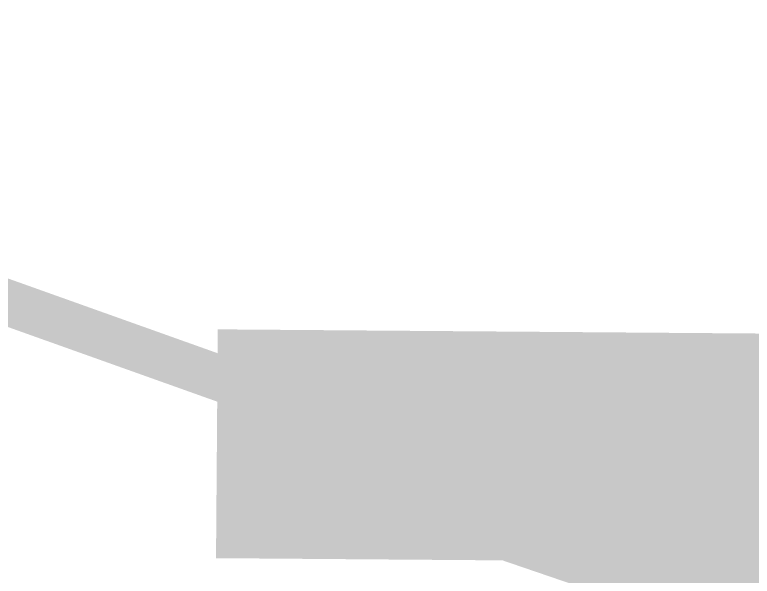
# Model space of a CAD drawing. Header units: metres. Extents: x 326467 to 340077, y 1811030 to 1824953.
# Drawn here: x 327711.06 to 327720.83, y 1814309.62 to 1814317.06 of the extents above; entities that cross this region are included whole.
import ezdxf

# ---------------------------------------------------------------- set-up
doc = ezdxf.new("R2010")
doc.units = ezdxf.units.M
doc.header["$MEASUREMENT"] = 0
for name, color, linetype in [('INTERTIDAL ZONE', 5, 'Continuous'), ('SURVEY PLOT BOUNDARY', 35, 'Continuous'), ('VILLAGE BOUNDARY', 212, 'Continuous')]:
    doc.layers.add(name, color=color, linetype=linetype)

# ---------------------------------------------------------------- blocks, each defined once
blk = doc.blocks.new('16')
at = {"layer": 'INTERTIDAL ZONE'}
h = blk.add_hatch(dxfattribs=at)
h.set_pattern_fill('CROSS', color=256, scale=6.064284, angle=-0.44213)
h.set_pattern_definition([(359.55787, (320150.772, 1810233.3), (38.8042, 38.2099), [19.2541, -57.7623]), (89.55787, (320160.324, 1810223.598), (-38.2099, 38.8042), [19.2541, -57.7623])])
h.paths.add_polyline_path([(327722.5968, 1814328.3609), (327722.6869, 1814340.0378), (327722.044, 1814339.6163), (327713.8967, 1814331.5925), (327709.7919, 1814323.5376), (327705.7182, 1814319.5257), (327705.687, 1814315.4826), (327701.6134, 1814311.4707), (327701.5822, 1814307.4277), (327689.2989, 1814287.3059), (327685.1941, 1814279.2509), (327685.1629, 1814275.2079), (327681.0269, 1814263.1098), (327676.9221, 1814255.0549), (327689.143, 1814267.0905), (327697.3214, 1814279.1574), (327709.5735, 1814295.2361), (327717.7208, 1814303.2598), (327725.8212, 1814305.219)])
at = {"layer": 'SURVEY PLOT BOUNDARY', "lineweight": 18, "const_width": 0.6064}
blk.add_lwpolyline([(327522.0617, 1814094.5173), (327620.2968, 1814251.4485), (327669.3364, 1814319.8064), (327681.4949, 1814323.7559), (327774.2212, 1814290.6939), (327802.4246, 1814278.3463), (327798.3822, 1814278.3775), (327846.7978, 1814265.874), (327834.6081, 1814257.8814), (327834.3273, 1814221.4937), (327838.3698, 1814221.4625), (327834.2961, 1814217.4507), (327938.5258, 1814103.4335), (327986.6293, 1814050.4992), (328031.0337, 1814042.07), (328103.6727, 1814025.3362), (328127.8649, 1814017.0629), (328135.9186, 1814012.9574), (328151.9947, 1814000.7034), (328160.0483, 1813996.5979), (328168.0396, 1813984.4063), (328171.8325, 1813952.0306), (328192.0135, 1813947.8315)], dxfattribs=at)
blk.add_lwpolyline([(327863.0299, 1814273.8353), (327846.7978, 1814265.874), (327798.3822, 1814278.3775), (327802.4246, 1814278.3463), (327774.2212, 1814290.6939), (327681.4949, 1814323.7559), (327681.5885, 1814335.8852), (327754.6642, 1814375.7544), (327811.3207, 1814383.4038), (327962.3883, 1814576.3172), (327970.8787, 1814628.8147), (328063.761, 1814615.968), (328043.0496, 1814551.4349), (328042.9872, 1814543.3487), (328042.9248, 1814535.2626), (328014.4407, 1814511.2225), (328002.2822, 1814507.273), (327965.5571, 1814463.08), (327916.5799, 1814402.8082), (327875.3132, 1814293.9571), (327875.2508, 1814285.871), (327871.146, 1814277.816)], close=True, dxfattribs=at)
at = {"layer": 'VILLAGE BOUNDARY', "lineweight": 50, "const_width": 3.0321}
for points in [[(327713.7407, 1814311.3772), (327721.8256, 1814311.3148)], [(327758.0827, 1814294.8617), (327741.9753, 1814303.0727), (327717.7832, 1814311.346)]]:
    blk.add_lwpolyline(points, dxfattribs=at)

msp = doc.modelspace()

# ---------------------------------------------------------------- block references
msp.add_blockref('16', (0, 0))

doc.saveas('drawing.dxf')
